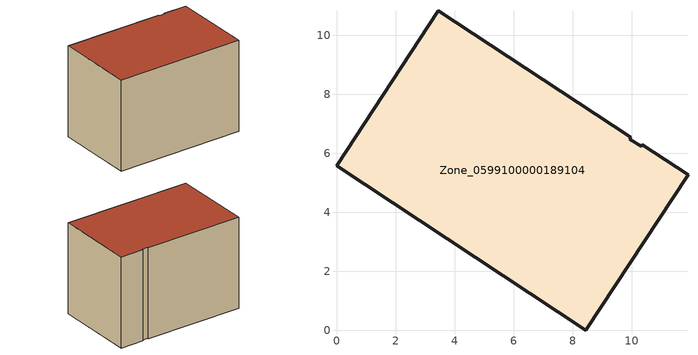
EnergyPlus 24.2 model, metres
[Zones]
Zone_0599100000189104
 floor ground (C_G): 10.32,6.25 10.36,6.29 11.91,5.27 8.44,0 0,5.57 3.45,10.83 9.98,6.54 9.93,6.48 z2.62
 wall outside (C_F): 8.44,0 11.91,5.27 10.36,6.29 10.32,6.25 9.93,6.48 9.98,6.54 3.45,10.83 0,5.57 8.44,0 z2.62:9.8
 roof outside (C_R): 10.36,6.29 10.32,6.25 9.93,6.48 9.98,6.54 3.45,10.83 0,5.57 8.44,0 11.91,5.27 z9.8
[BUILDING]
Pand.0599100000189104: North Axis=0; Terrain=City; Loads Convergence Tolerance Value=0.04; Temperature Convergence Tolerance Value=0.4; Solar Distribution=FullExterior; Maximum Number of Warmup Days=25; Minimum Number of Warmup Days=1
[Site:Location]
Rotterdam.The.Hague.AP_ZH_NLD Design_Conditions: Latitude=51.96; Longitude=4.45; Time Zone=1; Elevation=-4.5
[SITE:GROUNDTEMPERATURE:BUILDINGSURFACE]
18, 18, 18, 18, 18, 18, 18, 18, 18, 18, 18, 18
[MATERIAL] Thermal Absorptance=0.9; Solar Absorptance=0.7; Visible Absorptance=0.7
Name | Roughness | Thickness | Conductivity | Density | Specific Heat
G.TC.1946-1964 | MediumSmooth | 0.15 | 1 | 540 | 1210
F.TC.1946-1964 | Rough | 0.3 | 0.857143 | 1920 | 840
R.TC.1946-1964 | MediumRough | 0.2 | 0.235294 | 1500 | 1000
[CONSTRUCTION]
C_G: G.TC.1946-1964
C_F: F.TC.1946-1964
C_R: R.TC.1946-1964
[ZONE]
Zone_0599100000189104: Type=1; Multiplier=1; Ceiling Height=Autocalculate; Volume=Autocalculate; Floor Area=autocalculate; Part of Total Floor Area=Yes
[ZONEINFILTRATION:DESIGNFLOWRATE]
Infil_Zone_0599100000189104: Zone or ZoneList or Space or SpaceList=Zone_0599100000189104; Schedule=AlwaysOn; Design Flow Rate Calculation Method=Flow/Area; Flow Rate per Floor Area=0.003; Constant Term Coefficient=1; Temperature Term Coefficient=0; Velocity Term Coefficient=0; Velocity Squared Term Coefficient=0
[HVACTEMPLATE:ZONE:IDEALLOADSAIRSYSTEM]
Zone_0599100000189104: Maximum Heating Supply Air Temperature=50; Minimum Cooling Supply Air Temperature=13; Maximum Heating Supply Air Humidity Ratio=0.0156; Minimum Cooling Supply Air Humidity Ratio=0.0077; Heating Limit=NoLimit; Cooling Limit=NoLimit; Dehumidification Control Type=ConstantSensibleHeatRatio; Cooling Sensible Heat Ratio=0.7; Dehumidification Setpoint=60; Humidification Control Type=None; Humidification Setpoint=30; Outdoor Air Method=None; Outdoor Air Flow Rate per Person=0.00944; Outdoor Air Flow Rate per Zone Floor Area=0; Outdoor Air Flow Rate per Zone=0; Demand Controlled Ventilation Type=None; Outdoor Air Economizer Type=NoEconomizer; Heat Recovery Type=None; Sensible Heat Recovery Effectiveness=0.7; Latent Heat Recovery Effectiveness=0.65
[ZONECONTROL:THERMOSTAT]
ThermostatControl_Zone_0599100000189104: Zone or ZoneList=Zone_0599100000189104; Control Type Schedule=DualSetpointControlType; Control 1=Thermostat_Zone_0599100000189104; Temperature Difference Between Cutout And Setpoint=0
[THERMOSTATSETPOINT:DUALSETPOINT]
Thermostat_Zone_0599100000189104: Heating Setpoint Temperature Schedule=HeatingSetpoint_Zone_0599100000189104; Cooling Setpoint Temperature Schedule=CoolingSetpoint_Zone_0599100000189104
[SCHEDULE:COMPACT]
HeatingSetpoint_Zone_0599100000189104: Through: 12/31, For: AllDays, Until: 24:00, 21
CoolingSetpoint_Zone_0599100000189104: Through: 12/31, For: AllDays, Until: 24:00, 24
DualSetpointControlType: Through: 12/31, For: AllDays, Until: 24:00, 4
AlwaysOn: Through: 12/31, For: AllDays, Until: 24:00, 1
